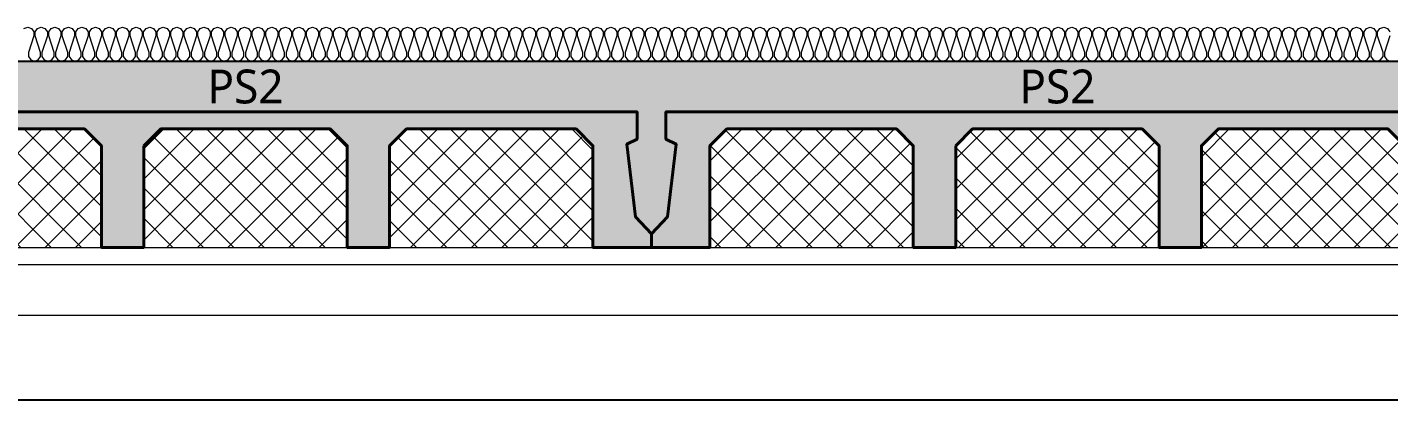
# Model space of a CAD drawing. Header units: millimetres. Extents: x 0 to 420000, y 0 to 297000.
# Drawn here: x 124201 to 128217, y 43150 to 44300 of the extents above; entities that cross this region are included whole.
import ezdxf
from ezdxf.enums import TextEntityAlignment as Align

# ---------------------------------------------------------------- set-up
doc = ezdxf.new("R2010")
doc.units = ezdxf.units.MM
doc.linetypes.add('0731_main_plan$0$form_$0$y-Landschaft$0$_$1$20120914_Verkehrsflächen_Grün$0$20120628_xref - Gammel$1$3_H-GL_F1_U3 - Default$0${ Offset Lines }', pattern=[0])
doc.linetypes.add('CEN', pattern=[62, 60, -1, 0, -1])
for name, color, linetype, lineweight in [('A-AXIS-LINE', 1, 'CEN', 15), ('A-CONC-LIN1', 2, 'Continuous', 40), ('A-CONC-LIN2', 7, 'Continuous', 25), ('A-ELEV-LIN2', 7, 'Continuous', 25), ('A-XXXX-INSL1', 15, 'Continuous', 18), ('A-XXXX-INSL2', 8, 'Continuous', 18)]:
    doc.layers.add(name, color=color, linetype=linetype, lineweight=lineweight)
doc.layers.add('A-CONC-SOLD', color=253, linetype='CEN')
doc.layers.add('A-XXXX-NPLT', color=144, linetype='Continuous', lineweight=15, plot=False)
doc.styles.add('맑은고딕', font='')
doc.styles.get('맑은고딕').set_extended_font_data('Malgun Gothic')

# ---------------------------------------------------------------- blocks, each defined once
blk = doc.blocks.new('axis(211208)')
at = {"layer": 'A-AXIS-LINE', "ltscale": 1000}
blk.add_line((4631788.1, -422118.7), (4955413.1, -422118.7), dxfattribs=at)
blk = doc.blocks.new('PS2')
at = {"layer": 'A-CONC-SOLD'}
h = blk.add_hatch(color=256, dxfattribs=at)
h.dxf.hatch_style = 1
h.paths.add_polyline_path([(1197.5, 0), (-1197.5, 0), (-1197.5, -510), (-1150.5, -460), (-1125, -245), (-1155, -230), (-1155, -150), (1155, -150), (1155, -230), (1125, -245), (1150.5, -460), (1197.5, -510)])
h = blk.add_hatch(color=256, dxfattribs=at)
h.dxf.hatch_style = 1
h.paths.add_polyline_path([(-1150.5, -460), (-1197.5, -510), (-1197.5, -550), (-1025, -550), (-1025, -510), (-1025, -250), (-975, -200), (-475, -200), (-425, -250), (-425, -510), (-425, -550), (-300, -550), (-300, -510), (-300, -250), (-250, -200), (250, -200), (300, -250), (300, -510), (300, -550), (425, -550), (425, -510), (425, -250), (475, -200), (975, -200), (1025, -250), (1025, -510), (1025, -550), (1197.5, -550), (1197.5, -510), (1150.5, -460), (1125, -245), (1155, -230), (1155, -150), (-1155, -150), (-1155, -230), (-1125, -245)])
at = {"layer": 'A-XXXX-INSL2'}
h = blk.add_hatch(dxfattribs=at)
h.set_pattern_fill('ANSI37', color=256, scale=20)
h.set_pattern_definition([(45, (-289951.5, -41968), (-44.90128, 44.90128), []), (135, (-289951.5, -41968), (-44.90128, -44.90128), [])])
h.paths.add_polyline_path([(-975, -200), (-1025, -250), (-1025, -510), (-1025, -550), (-425, -550), (-425, -510), (-425, -250), (-475, -200)])
h.paths.add_polyline_path([(-250, -200), (-300, -250), (-300, -510), (-300, -550), (300, -550), (300, -510), (300, -250), (250, -200)])
h.paths.add_polyline_path([(425, -510), (425, -550), (1025, -550), (1025, -510), (1025, -250), (975, -200), (475, -200), (425, -250)])
at = {"layer": 'A-CONC-LIN1', "color": 2, "linetype": '0731_main_plan$0$form_$0$y-Landschaft$0$_$1$20120914_Verkehrsflächen_Grün$0$20120628_xref - Gammel$1$3_H-GL_F1_U3 - Default$0${ Offset Lines }'}
blk.add_lwpolyline([(-300, -250), (-300, -510), (-300, -510), (-300, -550), (-425, -550), (-425, -510), (-425, -510), (-425, -250), (-475, -200), (-975, -200), (-1025, -250), (-1025, -510), (-1025, -510), (-1025, -550), (-1197.5, -550), (-1197.5, -510), (-1150.5, -460), (-1125, -245), (-1155, -230), (-1155, -150), (1155, -150), (1155, -230), (1125, -245), (1150.5, -460), (1197.5, -510), (1197.5, -550), (1025, -550), (1025, -510), (1025, -510), (1025, -250), (975, -200), (475, -200), (425, -250), (425, -510), (425, -510), (425, -550), (300, -550), (300, -510), (300, -510), (300, -250), (250, -200), (-250, -200)], close=True, dxfattribs=at)
at = {"layer": 'A-CONC-LIN2'}
blk.add_line((-1197.5, 0), (1197.5, 0), dxfattribs=at)
at = {"layer": 'A-XXXX-NPLT'}
for p, q in [((-1025, -550), (-425, -550)), ((-300, -550), (300, -550)), ((425, -550), (1025, -550))]:
    blk.add_line(p, q, dxfattribs=at)
at = {"layer": 'A-XXXX-NPLT', "style": '맑은고딕'}
blk.add_text('PS2', height=100, dxfattribs=at).set_placement((0, -75), align=Align.MIDDLE)
blk = doc.blocks.new('냉동층(220321)')
at = {"layer": 'A-ELEV-LIN2'}
blk.add_line((4683400.3, -402368.7), (4737823.8, -402368.7), dxfattribs=at)
at = {"layer": 'A-XXXX-INSL1'}
blk.add_lwpolyline([(4685273.8, -401968.7), (4725973.8, -401968.7), (4725973.8, -402418.7), (4726673.8, -402418.7), (4726673.8, -401968.7), (4734973.8, -401968.7)], dxfattribs=at)
at = {"layer": 'A-XXXX-INSL2'}
for points in [[(4694502.8, -401272.7), (4694513.8, -401268.7), (4694524.8, -401272.7), (4694531.8, -401282.7), (4694531.8, -401293.7), (4694515.8, -401343.7), (4694515.8, -401354.7), (4694522.8, -401364.7), (4694533.8, -401368.7), (4694544.8, -401364.7), (4694551.8, -401354.7), (4694551.8, -401343.7), (4694535.8, -401293.7), (4694535.8, -401282.7), (4694542.8, -401272.7), (4694553.8, -401268.7), (4694564.8, -401272.7), (4694571.8, -401282.7), (4694571.8, -401293.7), (4694555.8, -401343.7), (4694555.8, -401354.7), (4694562.8, -401364.7), (4694573.8, -401368.7), (4694584.8, -401364.7), (4694591.8, -401354.7), (4694591.8, -401343.7), (4694575.8, -401293.7), (4694575.8, -401282.7), (4694582.8, -401272.7), (4694593.8, -401268.7), (4694604.8, -401272.7), (4694611.8, -401282.7), (4694611.8, -401293.7), (4694595.8, -401343.7), (4694595.8, -401354.7), (4694602.8, -401364.7), (4694613.8, -401368.7), (4694624.8, -401364.7), (4694631.8, -401354.7), (4694631.8, -401343.7), (4694615.8, -401293.7), (4694615.8, -401282.7), (4694622.8, -401272.7), (4694633.8, -401268.7), (4694644.8, -401272.7), (4694651.8, -401282.7), (4694651.8, -401293.7), (4694635.8, -401343.7), (4694635.8, -401354.7), (4694642.8, -401364.7), (4694653.8, -401368.7), (4694664.8, -401364.7), (4694671.8, -401354.7), (4694671.8, -401343.7), (4694655.8, -401293.7), (4694655.8, -401282.7), (4694662.8, -401272.7), (4694673.8, -401268.7), (4694684.8, -401272.7), (4694691.8, -401282.7), (4694691.8, -401293.7), (4694675.8, -401343.7), (4694675.8, -401354.7), (4694682.8, -401364.7), (4694693.8, -401368.7), (4694704.8, -401364.7), (4694711.8, -401354.7), (4694711.8, -401343.7), (4694695.8, -401293.7), (4694695.8, -401282.7), (4694702.8, -401272.7), (4694713.8, -401268.7), (4694724.8, -401272.7), (4694731.8, -401282.7), (4694731.8, -401293.7), (4694715.8, -401343.7), (4694715.8, -401354.7), (4694722.8, -401364.7), (4694733.8, -401368.7), (4694744.8, -401364.7), (4694751.8, -401354.7), (4694751.8, -401343.7), (4694735.8, -401293.7), (4694735.8, -401282.7), (4694742.8, -401272.7), (4694753.8, -401268.7), (4694764.8, -401272.7), (4694771.8, -401282.7), (4694771.8, -401293.7), (4694755.8, -401343.7), (4694755.8, -401354.7), (4694762.8, -401364.7), (4694773.8, -401368.7), (4694784.8, -401364.7), (4694791.8, -401354.7), (4694791.8, -401343.7), (4694775.8, -401293.7), (4694775.8, -401282.7), (4694782.8, -401272.7), (4694793.8, -401268.7), (4694804.8, -401272.7), (4694811.8, -401282.7), (4694811.8, -401293.7), (4694795.8, -401343.7), (4694795.8, -401354.7), (4694802.8, -401364.7), (4694813.8, -401368.7), (4694824.8, -401364.7), (4694831.8, -401354.7), (4694831.8, -401343.7), (4694815.8, -401293.7), (4694815.8, -401282.7), (4694822.8, -401272.7), (4694833.8, -401268.7), (4694844.8, -401272.7), (4694851.8, -401282.7), (4694851.8, -401293.7), (4694835.8, -401343.7), (4694835.8, -401354.7), (4694842.8, -401364.7), (4694853.8, -401368.7), (4694864.8, -401364.7), (4694871.8, -401354.7), (4694871.8, -401343.7), (4694855.8, -401293.7), (4694855.8, -401282.7), (4694862.8, -401272.7), (4694873.8, -401268.7), (4694884.8, -401272.7), (4694891.8, -401282.7), (4694891.8, -401293.7), (4694875.8, -401343.7), (4694875.8, -401354.7), (4694882.8, -401364.7), (4694893.8, -401368.7), (4694904.8, -401364.7), (4694911.8, -401354.7), (4694911.8, -401343.7), (4694895.8, -401293.7), (4694895.8, -401282.7), (4694902.8, -401272.7), (4694913.8, -401268.7), (4694924.8, -401272.7), (4694931.8, -401282.7), (4694931.8, -401293.7), (4694915.8, -401343.7), (4694915.8, -401354.7), (4694922.8, -401364.7), (4694933.8, -401368.7), (4694944.8, -401364.7), (4694951.8, -401354.7), (4694951.8, -401343.7), (4694935.8, -401293.7), (4694935.8, -401282.7), (4694942.8, -401272.7), (4694953.8, -401268.7), (4694964.8, -401272.7), (4694971.8, -401282.7), (4694971.8, -401293.7), (4694955.8, -401343.7), (4694955.8, -401354.7), (4694962.8, -401364.7), (4694973.8, -401368.7), (4694984.8, -401364.7), (4694991.8, -401354.7), (4694991.8, -401343.7), (4694975.8, -401293.7), (4694975.8, -401282.7), (4694982.8, -401272.7), (4694993.8, -401268.7), (4695004.8, -401272.7), (4695011.8, -401282.7), (4695011.8, -401293.7), (4694995.8, -401343.7), (4694995.8, -401354.7), (4695002.8, -401364.7), (4695013.8, -401368.7), (4695024.8, -401364.7), (4695031.8, -401354.7), (4695031.8, -401343.7), (4695015.8, -401293.7), (4695015.8, -401282.7), (4695022.8, -401272.7), (4695033.8, -401268.7), (4695044.8, -401272.7), (4695051.8, -401282.7), (4695051.8, -401293.7), (4695035.8, -401343.7), (4695035.8, -401354.7), (4695042.8, -401364.7), (4695053.8, -401368.7), (4695064.8, -401364.7), (4695071.8, -401354.7), (4695071.8, -401343.7), (4695055.8, -401293.7), (4695055.8, -401282.7), (4695062.8, -401272.7), (4695073.8, -401268.7), (4695084.8, -401272.7), (4695091.8, -401282.7), (4695091.8, -401293.7), (4695075.8, -401343.7), (4695075.8, -401354.7), (4695082.8, -401364.7), (4695093.8, -401368.7), (4695104.8, -401364.7), (4695111.8, -401354.7), (4695111.8, -401343.7), (4695095.8, -401293.7), (4695095.8, -401282.7), (4695102.8, -401272.7), (4695113.8, -401268.7), (4695124.8, -401272.7), (4695131.8, -401282.7), (4695131.8, -401293.7), (4695115.8, -401343.7), (4695115.8, -401354.7), (4695122.8, -401364.7), (4695133.8, -401368.7), (4695144.8, -401364.7), (4695151.8, -401354.7), (4695151.8, -401343.7), (4695135.8, -401293.7), (4695135.8, -401282.7), (4695142.8, -401272.7), (4695153.8, -401268.7), (4695164.8, -401272.7), (4695171.8, -401282.7), (4695171.8, -401293.7), (4695155.8, -401343.7), (4695155.8, -401354.7), (4695162.8, -401364.7), (4695173.8, -401368.7), (4695184.8, -401364.7), (4695191.8, -401354.7), (4695191.8, -401343.7), (4695175.8, -401293.7), (4695175.8, -401282.7), (4695182.8, -401272.7), (4695193.8, -401268.7), (4695204.8, -401272.7), (4695211.8, -401282.7), (4695211.8, -401293.7), (4695195.8, -401343.7), (4695195.8, -401354.7), (4695202.8, -401364.7), (4695213.8, -401368.7), (4695224.8, -401364.7), (4695231.8, -401354.7), (4695231.8, -401343.7), (4695215.8, -401293.7), (4695215.8, -401282.7), (4695222.8, -401272.7), (4695233.8, -401268.7), (4695244.8, -401272.7), (4695251.8, -401282.7), (4695251.8, -401293.7), (4695235.8, -401343.7), (4695235.8, -401354.7), (4695242.8, -401364.7), (4695253.8, -401368.7), (4695264.8, -401364.7), (4695271.8, -401354.7), (4695271.8, -401343.7), (4695255.8, -401293.7), (4695255.8, -401282.7), (4695262.8, -401272.7), (4695273.8, -401268.7), (4695284.8, -401272.7), (4695291.8, -401282.7), (4695291.8, -401293.7), (4695275.8, -401343.7), (4695275.8, -401354.7), (4695282.8, -401364.7), (4695293.8, -401368.7), (4695304.8, -401364.7), (4695311.8, -401354.7), (4695311.8, -401343.7), (4695295.8, -401293.7), (4695295.8, -401282.7), (4695302.8, -401272.7), (4695313.8, -401268.7), (4695324.8, -401272.7), (4695331.8, -401282.7), (4695331.8, -401293.7), (4695315.8, -401343.7), (4695315.8, -401354.7), (4695322.8, -401364.7), (4695333.8, -401368.7), (4695344.8, -401364.7), (4695351.8, -401354.7), (4695351.8, -401343.7), (4695335.8, -401293.7), (4695335.8, -401282.7), (4695342.8, -401272.7), (4695353.8, -401268.7), (4695364.8, -401272.7), (4695371.8, -401282.7), (4695371.8, -401293.7), (4695355.8, -401343.7), (4695355.8, -401354.7), (4695362.8, -401364.7), (4695373.8, -401368.7), (4695384.8, -401364.7), (4695391.8, -401354.7), (4695391.8, -401343.7), (4695375.8, -401293.7), (4695375.8, -401282.7), (4695382.8, -401272.7), (4695393.8, -401268.7), (4695404.8, -401272.7), (4695411.8, -401282.7), (4695411.8, -401293.7), (4695395.8, -401343.7), (4695395.8, -401354.7), (4695402.8, -401364.7), (4695413.8, -401368.7), (4695424.8, -401364.7), (4695431.8, -401354.7), (4695431.8, -401343.7), (4695415.8, -401293.7), (4695415.8, -401282.7), (4695422.8, -401272.7), (4695433.8, -401268.7), (4695444.8, -401272.7), (4695451.8, -401282.7), (4695451.8, -401293.7), (4695435.8, -401343.7), (4695435.8, -401354.7), (4695442.8, -401364.7), (4695453.8, -401368.7), (4695464.8, -401364.7), (4695471.8, -401354.7), (4695471.8, -401343.7), (4695455.8, -401293.7), (4695455.8, -401282.7), (4695462.8, -401272.7), (4695473.8, -401268.7), (4695484.8, -401272.7), (4695491.8, -401282.7), (4695491.8, -401293.7), (4695475.8, -401343.7), (4695475.8, -401354.7), (4695482.8, -401364.7), (4695493.8, -401368.7), (4695504.8, -401364.7), (4695511.8, -401354.7), (4695511.8, -401343.7), (4695495.8, -401293.7), (4695495.8, -401282.7), (4695502.8, -401272.7), (4695513.8, -401268.7), (4695524.8, -401272.7), (4695531.8, -401282.7), (4695531.8, -401293.7), (4695515.8, -401343.7), (4695515.8, -401354.7), (4695522.8, -401364.7), (4695533.8, -401368.7), (4695544.8, -401364.7), (4695551.8, -401354.7), (4695551.8, -401343.7), (4695535.8, -401293.7), (4695535.8, -401282.7), (4695542.8, -401272.7), (4695553.8, -401268.7), (4695564.8, -401272.7), (4695571.8, -401282.7), (4695571.8, -401293.7), (4695555.8, -401343.7), (4695555.8, -401354.7), (4695562.8, -401364.7), (4695573.8, -401368.7), (4695584.8, -401364.7), (4695591.8, -401354.7), (4695591.8, -401343.7), (4695575.8, -401293.7), (4695575.8, -401282.7), (4695582.8, -401272.7), (4695593.8, -401268.7), (4695604.8, -401272.7), (4695611.8, -401282.7), (4695611.8, -401293.7), (4695595.8, -401343.7), (4695595.8, -401354.7), (4695602.8, -401364.7), (4695613.8, -401368.7), (4695624.8, -401364.7), (4695631.8, -401354.7), (4695631.8, -401343.7), (4695615.8, -401293.7), (4695615.8, -401282.7), (4695622.8, -401272.7), (4695633.8, -401268.7), (4695644.8, -401272.7), (4695651.8, -401282.7), (4695651.8, -401293.7), (4695635.8, -401343.7), (4695635.8, -401354.7), (4695642.8, -401364.7), (4695653.8, -401368.7), (4695664.8, -401364.7), (4695671.8, -401354.7), (4695671.8, -401343.7), (4695655.8, -401293.7), (4695655.8, -401282.7), (4695662.8, -401272.7), (4695673.8, -401268.7), (4695684.8, -401272.7), (4695691.8, -401282.7), (4695691.8, -401293.7), (4695675.8, -401343.7), (4695675.8, -401354.7), (4695682.8, -401364.7), (4695693.8, -401368.7), (4695704.8, -401364.7), (4695711.8, -401354.7), (4695711.8, -401343.7), (4695695.8, -401293.7), (4695695.8, -401282.7), (4695702.8, -401272.7), (4695713.8, -401268.7), (4695724.8, -401272.7), (4695731.8, -401282.7), (4695731.8, -401293.7), (4695715.8, -401343.7), (4695715.8, -401354.7), (4695722.8, -401364.7), (4695733.8, -401368.7), (4695744.8, -401364.7), (4695751.8, -401354.7), (4695751.8, -401343.7), (4695735.8, -401293.7), (4695735.8, -401282.7), (4695742.8, -401272.7), (4695753.8, -401268.7), (4695764.8, -401272.7), (4695771.8, -401282.7), (4695771.8, -401293.7), (4695755.8, -401343.7), (4695755.8, -401354.7), (4695762.8, -401364.7), (4695773.8, -401368.7), (4695784.8, -401364.7), (4695791.8, -401354.7), (4695791.8, -401343.7), (4695775.8, -401293.7), (4695775.8, -401282.7), (4695782.8, -401272.7), (4695793.8, -401268.7), (4695804.8, -401272.7), (4695811.8, -401282.7), (4695811.8, -401293.7), (4695795.8, -401343.7), (4695795.8, -401354.7), (4695802.8, -401364.7), (4695813.8, -401368.7), (4695824.8, -401364.7), (4695831.8, -401354.7), (4695831.8, -401343.7), (4695815.8, -401293.7), (4695815.8, -401282.7), (4695822.8, -401272.7), (4695833.8, -401268.7), (4695844.8, -401272.7), (4695851.8, -401282.7), (4695851.8, -401293.7), (4695835.8, -401343.7), (4695835.8, -401354.7), (4695842.8, -401364.7), (4695853.8, -401368.7), (4695864.8, -401364.7), (4695871.8, -401354.7), (4695871.8, -401343.7), (4695855.8, -401293.7), (4695855.8, -401282.7), (4695862.8, -401272.7), (4695873.8, -401268.7), (4695884.8, -401272.7), (4695891.8, -401282.7), (4695891.8, -401293.7), (4695875.8, -401343.7), (4695875.8, -401354.7), (4695882.8, -401364.7), (4695893.8, -401368.7), (4695904.8, -401364.7), (4695911.8, -401354.7), (4695911.8, -401343.7), (4695895.8, -401293.7), (4695895.8, -401282.7), (4695902.8, -401272.7), (4695913.8, -401268.7), (4695924.8, -401272.7), (4695931.8, -401282.7), (4695931.8, -401293.7), (4695915.8, -401343.7), (4695915.8, -401354.7), (4695922.8, -401364.7), (4695933.8, -401368.7), (4695944.8, -401364.7), (4695951.8, -401354.7), (4695951.8, -401343.7), (4695935.8, -401293.7), (4695935.8, -401282.7), (4695942.8, -401272.7), (4695953.8, -401268.7), (4695964.8, -401272.7), (4695971.8, -401282.7), (4695971.8, -401293.7), (4695955.8, -401343.7), (4695955.8, -401354.7), (4695962.8, -401364.7), (4695973.8, -401368.7), (4695984.8, -401364.7), (4695991.8, -401354.7), (4695991.8, -401343.7), (4695975.8, -401293.7), (4695975.8, -401282.7), (4695982.8, -401272.7), (4695993.8, -401268.7), (4696004.8, -401272.7), (4696011.8, -401282.7), (4696011.8, -401293.7), (4695995.8, -401343.7), (4695995.8, -401354.7), (4696002.8, -401364.7), (4696013.8, -401368.7), (4696024.8, -401364.7), (4696031.8, -401354.7), (4696031.8, -401343.7), (4696015.8, -401293.7), (4696015.8, -401282.7), (4696022.8, -401272.7), (4696033.8, -401268.7), (4696044.8, -401272.7), (4696051.8, -401282.7), (4696051.8, -401293.7), (4696035.8, -401343.7), (4696035.8, -401354.7), (4696042.8, -401364.7), (4696053.8, -401368.7), (4696064.8, -401364.7), (4696071.8, -401354.7), (4696071.8, -401343.7), (4696055.8, -401293.7), (4696055.8, -401282.7), (4696062.8, -401272.7), (4696073.8, -401268.7), (4696084.8, -401272.7), (4696091.8, -401282.7), (4696091.8, -401293.7), (4696075.8, -401343.7), (4696075.8, -401354.7), (4696082.8, -401364.7), (4696093.8, -401368.7), (4696104.8, -401364.7), (4696111.8, -401354.7), (4696111.8, -401343.7), (4696095.8, -401293.7), (4696095.8, -401282.7), (4696102.8, -401272.7), (4696113.8, -401268.7), (4696124.8, -401272.7), (4696131.8, -401282.7), (4696131.8, -401293.7), (4696115.8, -401343.7), (4696115.8, -401354.7), (4696122.8, -401364.7), (4696133.8, -401368.7), (4696144.8, -401364.7), (4696151.8, -401354.7), (4696151.8, -401343.7), (4696135.8, -401293.7), (4696135.8, -401282.7), (4696142.8, -401272.7), (4696153.8, -401268.7), (4696164.8, -401272.7), (4696171.8, -401282.7), (4696171.8, -401293.7), (4696155.8, -401343.7), (4696155.8, -401354.7), (4696162.8, -401364.7), (4696173.8, -401368.7), (4696184.8, -401364.7), (4696191.8, -401354.7), (4696191.8, -401343.7), (4696175.8, -401293.7), (4696175.8, -401282.7), (4696182.8, -401272.7), (4696193.8, -401268.7), (4696204.8, -401272.7), (4696211.8, -401282.7), (4696211.8, -401293.7), (4696195.8, -401343.7), (4696195.8, -401354.7), (4696202.8, -401364.7), (4696213.8, -401368.7), (4696224.8, -401364.7), (4696231.8, -401354.7), (4696231.8, -401343.7), (4696215.8, -401293.7), (4696215.8, -401282.7), (4696222.8, -401272.7), (4696233.8, -401268.7), (4696244.8, -401272.7), (4696251.8, -401282.7), (4696251.8, -401293.7), (4696235.8, -401343.7), (4696235.8, -401354.7), (4696242.8, -401364.7), (4696253.8, -401368.7), (4696264.8, -401364.7), (4696271.8, -401354.7), (4696271.8, -401343.7), (4696255.8, -401293.7), (4696255.8, -401282.7), (4696262.8, -401272.7), (4696273.8, -401268.7), (4696284.8, -401272.7), (4696291.8, -401282.7), (4696291.8, -401293.7), (4696275.8, -401343.7), (4696275.8, -401354.7), (4696282.8, -401364.7), (4696293.8, -401368.7), (4696304.8, -401364.7), (4696311.8, -401354.7), (4696311.8, -401343.7), (4696295.8, -401293.7), (4696295.8, -401282.7), (4696302.8, -401272.7), (4696313.8, -401268.7), (4696324.8, -401272.7), (4696331.8, -401282.7), (4696331.8, -401293.7), (4696315.8, -401343.7), (4696315.8, -401354.7), (4696322.8, -401364.7), (4696333.8, -401368.7), (4696344.8, -401364.7), (4696351.8, -401354.7), (4696351.8, -401343.7), (4696335.8, -401293.7), (4696335.8, -401282.7), (4696342.8, -401272.7), (4696353.8, -401268.7), (4696364.8, -401272.7), (4696371.8, -401282.7), (4696371.8, -401293.7), (4696355.8, -401343.7), (4696355.8, -401354.7), (4696362.8, -401364.7), (4696373.8, -401368.7), (4696384.8, -401364.7), (4696391.8, -401354.7), (4696391.8, -401343.7), (4696375.8, -401293.7), (4696375.8, -401282.7), (4696382.8, -401272.7), (4696393.8, -401268.7), (4696404.8, -401272.7), (4696411.8, -401282.7), (4696411.8, -401293.7), (4696395.8, -401343.7), (4696395.8, -401354.7), (4696402.8, -401364.7), (4696413.8, -401368.7), (4696424.8, -401364.7), (4696431.8, -401354.7), (4696431.8, -401343.7), (4696415.8, -401293.7), (4696415.8, -401282.7), (4696422.8, -401272.7), (4696433.8, -401268.7), (4696444.8, -401272.7), (4696451.8, -401282.7), (4696451.8, -401293.7), (4696435.8, -401343.7), (4696435.8, -401354.7), (4696442.8, -401364.7), (4696453.8, -401368.7), (4696464.8, -401364.7), (4696471.8, -401354.7), (4696471.8, -401343.7), (4696455.8, -401293.7), (4696455.8, -401282.7), (4696462.8, -401272.7), (4696473.8, -401268.7), (4696484.8, -401272.7), (4696491.8, -401282.7), (4696491.8, -401293.7), (4696475.8, -401343.7), (4696475.8, -401354.7), (4696482.8, -401364.7), (4696493.8, -401368.7), (4696504.8, -401364.7), (4696511.8, -401354.7), (4696511.8, -401343.7), (4696495.8, -401293.7), (4696495.8, -401282.7), (4696502.8, -401272.7), (4696513.8, -401268.7), (4696524.8, -401272.7), (4696531.8, -401282.7), (4696531.8, -401293.7), (4696515.8, -401343.7), (4696515.8, -401354.7), (4696522.8, -401364.7), (4696533.8, -401368.7), (4696544.8, -401364.7), (4696551.8, -401354.7), (4696551.8, -401343.7), (4696535.8, -401293.7), (4696535.8, -401282.7), (4696542.8, -401272.7), (4696553.8, -401268.7), (4696564.8, -401272.7), (4696571.8, -401282.7), (4696571.8, -401293.7), (4696555.8, -401343.7), (4696555.8, -401354.7), (4696562.8, -401364.7), (4696573.8, -401368.7), (4696584.8, -401364.7), (4696591.8, -401354.7), (4696591.8, -401343.7), (4696575.8, -401293.7), (4696575.8, -401282.7), (4696582.8, -401272.7), (4696593.8, -401268.7), (4696604.8, -401272.7), (4696611.8, -401282.7), (4696611.8, -401293.7), (4696595.8, -401343.7), (4696595.8, -401354.7), (4696602.8, -401364.7), (4696613.8, -401368.7), (4696624.8, -401364.7), (4696631.8, -401354.7), (4696631.8, -401343.7), (4696615.8, -401293.7), (4696615.8, -401282.7), (4696622.8, -401272.7), (4696633.8, -401268.7), (4696644.8, -401272.7), (4696651.8, -401282.7), (4696651.8, -401293.7), (4696635.8, -401343.7), (4696635.8, -401354.7), (4696642.8, -401364.7), (4696653.8, -401368.7), (4696664.8, -401364.7), (4696671.8, -401354.7), (4696671.8, -401343.7), (4696655.8, -401293.7), (4696655.8, -401282.7), (4696662.8, -401272.7), (4696673.8, -401268.7), (4696684.8, -401272.7), (4696691.8, -401282.7), (4696691.8, -401293.7), (4696675.8, -401343.7), (4696675.8, -401354.7), (4696682.8, -401364.7), (4696693.8, -401368.7), (4696704.8, -401364.7), (4696711.8, -401354.7), (4696711.8, -401343.7), (4696695.8, -401293.7), (4696695.8, -401282.7), (4696702.8, -401272.7), (4696713.8, -401268.7), (4696724.8, -401272.7), (4696731.8, -401282.7), (4696731.8, -401293.7), (4696715.8, -401343.7), (4696715.8, -401354.7), (4696722.8, -401364.7), (4696733.8, -401368.7), (4696744.8, -401364.7), (4696751.8, -401354.7), (4696751.8, -401343.7), (4696735.8, -401293.7), (4696735.8, -401282.7), (4696742.8, -401272.7), (4696753.8, -401268.7), (4696764.8, -401272.7), (4696771.8, -401282.7), (4696771.8, -401293.7), (4696755.8, -401343.7), (4696755.8, -401354.7), (4696762.8, -401364.7), (4696773.8, -401368.7), (4696784.8, -401364.7), (4696791.8, -401354.7), (4696791.8, -401343.7), (4696775.8, -401293.7), (4696775.8, -401282.7), (4696782.8, -401272.7), (4696793.8, -401268.7), (4696804.8, -401272.7), (4696811.8, -401282.7), (4696811.8, -401293.7), (4696795.8, -401343.7), (4696795.8, -401354.7), (4696802.8, -401364.7), (4696813.8, -401368.7), (4696824.8, -401364.7), (4696831.8, -401354.7), (4696831.8, -401343.7), (4696815.8, -401293.7), (4696815.8, -401282.7), (4696822.8, -401272.7), (4696833.8, -401268.7), (4696844.8, -401272.7), (4696851.8, -401282.7), (4696851.8, -401293.7), (4696835.8, -401343.7), (4696835.8, -401354.7), (4696842.8, -401364.7), (4696853.8, -401368.7), (4696864.8, -401364.7), (4696871.8, -401354.7), (4696871.8, -401343.7), (4696855.8, -401293.7), (4696855.8, -401282.7), (4696862.8, -401272.7), (4696873.8, -401268.7), (4696884.8, -401272.7), (4696891.8, -401282.7), (4696891.8, -401293.7), (4696875.8, -401343.7), (4696875.8, -401354.7), (4696882.8, -401364.7), (4696893.8, -401368.7), (4696904.8, -401364.7), (4696911.8, -401354.7), (4696911.8, -401343.7), (4696895.8, -401293.7), (4696895.8, -401282.7), (4696902.8, -401272.7), (4696913.8, -401268.7), (4696924.8, -401272.7), (4696931.8, -401282.7), (4696931.8, -401293.7), (4696915.8, -401343.7), (4696915.8, -401354.7), (4696922.8, -401364.7), (4696933.8, -401368.7), (4696944.8, -401364.7), (4696951.8, -401354.7), (4696951.8, -401343.7), (4696935.8, -401293.7), (4696935.8, -401282.7), (4696942.8, -401272.7), (4696953.8, -401268.7), (4696964.8, -401272.7), (4696971.8, -401282.7), (4696971.8, -401293.7), (4696955.8, -401343.7), (4696955.8, -401354.7), (4696962.8, -401364.7), (4696973.8, -401368.7), (4696984.8, -401364.7), (4696991.8, -401354.7), (4696991.8, -401343.7), (4696975.8, -401293.7), (4696975.8, -401282.7), (4696982.8, -401272.7), (4696993.8, -401268.7), (4697004.8, -401272.7), (4697011.8, -401282.7), (4697011.8, -401293.7), (4696995.8, -401343.7), (4696995.8, -401354.7), (4697002.8, -401364.7), (4697013.8, -401368.7), (4697024.8, -401364.7), (4697031.8, -401354.7), (4697031.8, -401343.7), (4697015.8, -401293.7), (4697015.8, -401282.7), (4697022.8, -401272.7), (4697033.8, -401268.7), (4697044.8, -401272.7), (4697051.8, -401282.7), (4697051.8, -401293.7), (4697035.8, -401343.7), (4697035.8, -401354.7), (4697042.8, -401364.7), (4697053.8, -401368.7), (4697064.8, -401364.7), (4697071.8, -401354.7), (4697071.8, -401343.7), (4697055.8, -401293.7), (4697055.8, -401282.7), (4697062.8, -401272.7), (4697073.8, -401268.7), (4697084.8, -401272.7), (4697091.8, -401282.7), (4697091.8, -401293.7), (4697075.8, -401343.7), (4697075.8, -401354.7), (4697082.8, -401364.7), (4697093.8, -401368.7), (4697104.8, -401364.7), (4697111.8, -401354.7), (4697111.8, -401343.7), (4697095.8, -401293.7), (4697095.8, -401282.7), (4697102.8, -401272.7), (4697113.8, -401268.7), (4697124.8, -401272.7), (4697131.8, -401282.7), (4697131.8, -401293.7), (4697115.8, -401343.7), (4697115.8, -401354.7), (4697122.8, -401364.7), (4697133.8, -401368.7), (4697144.8, -401364.7), (4697151.8, -401354.7), (4697151.8, -401343.7), (4697135.8, -401293.7), (4697135.8, -401282.7), (4697142.8, -401272.7), (4697153.8, -401268.7), (4697164.8, -401272.7), (4697171.8, -401282.7), (4697171.8, -401293.7), (4697155.8, -401343.7), (4697155.8, -401354.7), (4697162.8, -401364.7), (4697173.8, -401368.7), (4697184.8, -401364.7), (4697191.8, -401354.7), (4697191.8, -401343.7), (4697175.8, -401293.7), (4697175.8, -401282.7), (4697182.8, -401272.7), (4697193.8, -401268.7), (4697204.8, -401272.7), (4697211.8, -401282.7), (4697211.8, -401293.7), (4697195.8, -401343.7), (4697195.8, -401354.7), (4697202.8, -401364.7), (4697213.8, -401368.7), (4697224.8, -401364.7), (4697231.8, -401354.7), (4697231.8, -401343.7), (4697215.8, -401293.7), (4697215.8, -401282.7), (4697222.8, -401272.7), (4697233.8, -401268.7), (4697244.8, -401272.7), (4697251.8, -401282.7), (4697251.8, -401293.7), (4697235.8, -401343.7), (4697235.8, -401354.7), (4697242.8, -401364.7), (4697253.8, -401368.7), (4697264.8, -401364.7), (4697271.8, -401354.7), (4697271.8, -401343.7), (4697255.8, -401293.7), (4697255.8, -401282.7), (4697262.8, -401272.7), (4697273.8, -401268.7), (4697284.8, -401272.7), (4697291.8, -401282.7), (4697291.8, -401293.7), (4697275.8, -401343.7), (4697275.8, -401354.7), (4697282.8, -401364.7), (4697293.8, -401368.7), (4697304.8, -401364.7), (4697311.8, -401354.7), (4697311.8, -401343.7), (4697295.8, -401293.7), (4697295.8, -401282.7), (4697302.8, -401272.7), (4697313.8, -401268.7), (4697324.8, -401272.7), (4697331.8, -401282.7), (4697331.8, -401293.7), (4697315.8, -401343.7), (4697315.8, -401354.7), (4697322.8, -401364.7), (4697333.8, -401368.7), (4697344.8, -401364.7), (4697351.8, -401354.7), (4697351.8, -401343.7), (4697335.8, -401293.7), (4697335.8, -401282.7), (4697342.8, -401272.7), (4697353.8, -401268.7), (4697364.8, -401272.7), (4697371.8, -401282.7), (4697371.8, -401293.7), (4697355.8, -401343.7), (4697355.8, -401354.7), (4697362.8, -401364.7), (4697373.8, -401368.7), (4697384.8, -401364.7), (4697391.8, -401354.7), (4697391.8, -401343.7), (4697375.8, -401293.7), (4697375.8, -401282.7), (4697382.8, -401272.7), (4697393.8, -401268.7), (4697404.8, -401272.7), (4697411.8, -401282.7), (4697411.8, -401293.7), (4697395.8, -401343.7), (4697395.8, -401354.7), (4697402.8, -401364.7), (4697413.8, -401368.7), (4697424.8, -401364.7), (4697431.8, -401354.7), (4697431.8, -401343.7), (4697415.8, -401293.7), (4697415.8, -401282.7), (4697422.8, -401272.7), (4697433.8, -401268.7), (4697444.8, -401272.7), (4697451.8, -401282.7), (4697451.8, -401293.7), (4697435.8, -401343.7), (4697435.8, -401354.7), (4697442.8, -401364.7), (4697453.8, -401368.7), (4697464.8, -401364.7), (4697471.8, -401354.7), (4697471.8, -401343.7), (4697455.8, -401293.7), (4697455.8, -401282.7), (4697462.8, -401272.7), (4697473.8, -401268.7), (4697484.8, -401272.7), (4697491.8, -401282.7), (4697491.8, -401293.7), (4697475.8, -401343.7), (4697475.8, -401354.7), (4697482.8, -401364.7), (4697493.8, -401368.7), (4697504.8, -401364.7), (4697511.8, -401354.7), (4697511.8, -401343.7), (4697495.8, -401293.7), (4697495.8, -401282.7), (4697502.8, -401272.7), (4697513.8, -401268.7), (4697524.8, -401272.7), (4697531.8, -401282.7), (4697531.8, -401293.7), (4697515.8, -401343.7), (4697515.8, -401354.7), (4697522.8, -401364.7), (4697533.8, -401368.7), (4697544.8, -401364.7), (4697551.8, -401354.7), (4697551.8, -401343.7), (4697535.8, -401293.7), (4697535.8, -401282.7), (4697542.8, -401272.7), (4697553.8, -401268.7), (4697564.8, -401272.7), (4697571.8, -401282.7), (4697571.8, -401293.7), (4697555.8, -401343.7), (4697555.8, -401354.7), (4697562.8, -401364.7), (4697573.8, -401368.7), (4697584.8, -401364.7), (4697591.8, -401354.7), (4697591.8, -401343.7), (4697575.8, -401293.7), (4697575.8, -401282.7), (4697582.8, -401272.7), (4697593.8, -401268.7), (4697604.8, -401272.7), (4697611.8, -401282.7), (4697611.8, -401293.7), (4697595.8, -401343.7), (4697595.8, -401354.7), (4697602.8, -401364.7), (4697613.8, -401368.7), (4697624.8, -401364.7), (4697631.8, -401354.7), (4697631.8, -401343.7), (4697615.8, -401293.7), (4697615.8, -401282.7), (4697622.8, -401272.7), (4697633.8, -401268.7), (4697644.8, -401272.7), (4697651.8, -401282.7), (4697651.8, -401293.7), (4697635.8, -401343.7), (4697635.8, -401354.7), (4697642.8, -401364.7), (4697653.8, -401368.7), (4697664.8, -401364.7), (4697671.8, -401354.7), (4697671.8, -401343.7), (4697655.8, -401293.7), (4697655.8, -401282.7), (4697662.8, -401272.7), (4697673.8, -401268.7), (4697684.8, -401272.7), (4697691.8, -401282.7), (4697691.8, -401293.7), (4697675.8, -401343.7), (4697675.8, -401354.7), (4697682.8, -401364.7), (4697693.8, -401368.7), (4697704.8, -401364.7), (4697711.8, -401354.7), (4697711.8, -401343.7), (4697695.8, -401293.7), (4697695.8, -401282.7), (4697702.8, -401272.7), (4697713.8, -401268.7), (4697724.8, -401272.7), (4697731.8, -401282.7), (4697731.8, -401293.7), (4697715.8, -401343.7), (4697715.8, -401354.7), (4697722.8, -401364.7), (4697733.8, -401368.7), (4697744.8, -401364.7), (4697751.8, -401354.7), (4697751.8, -401343.7), (4697735.8, -401293.7), (4697735.8, -401282.7), (4697742.8, -401272.7), (4697753.8, -401268.7), (4697764.8, -401272.7), (4697771.8, -401282.7), (4697771.8, -401293.7), (4697755.8, -401343.7), (4697755.8, -401354.7), (4697762.8, -401364.7), (4697773.8, -401368.7), (4697784.8, -401364.7), (4697791.8, -401354.7), (4697791.8, -401343.7), (4697775.8, -401293.7), (4697775.8, -401282.7), (4697782.8, -401272.7), (4697793.8, -401268.7), (4697804.8, -401272.7), (4697811.8, -401282.7), (4697811.8, -401293.7), (4697795.8, -401343.7), (4697795.8, -401354.7), (4697802.8, -401364.7), (4697813.8, -401368.7), (4697824.8, -401364.7), (4697831.8, -401354.7), (4697831.8, -401343.7), (4697815.8, -401293.7), (4697815.8, -401282.7), (4697822.8, -401272.7), (4697833.8, -401268.7), (4697844.8, -401272.7), (4697851.8, -401282.7), (4697851.8, -401293.7), (4697835.8, -401343.7), (4697835.8, -401354.7), (4697842.8, -401364.7), (4697853.8, -401368.7), (4697864.8, -401364.7), (4697871.8, -401354.7), (4697871.8, -401343.7), (4697855.8, -401293.7), (4697855.8, -401282.7), (4697862.8, -401272.7), (4697873.8, -401268.7), (4697884.8, -401272.7), (4697891.8, -401282.7), (4697891.8, -401293.7), (4697875.8, -401343.7), (4697875.8, -401354.7), (4697882.8, -401364.7), (4697893.8, -401368.7), (4697904.8, -401364.7), (4697911.8, -401354.7), (4697911.8, -401343.7), (4697895.8, -401293.7), (4697895.8, -401282.7), (4697902.8, -401272.7), (4697913.8, -401268.7), (4697924.8, -401272.7), (4697931.8, -401282.7), (4697931.8, -401293.7), (4697915.8, -401343.7), (4697915.8, -401354.7), (4697922.8, -401364.7), (4697933.8, -401368.7), (4697944.8, -401364.7), (4697951.8, -401354.7), (4697951.8, -401343.7), (4697935.8, -401293.7), (4697935.8, -401282.7), (4697942.8, -401272.7), (4697953.8, -401268.7), (4697964.8, -401272.7), (4697971.8, -401282.7), (4697971.8, -401293.7), (4697955.8, -401343.7), (4697955.8, -401354.7), (4697962.8, -401364.7), (4697973.8, -401368.7), (4697984.8, -401364.7), (4697991.8, -401354.7), (4697991.8, -401343.7), (4697975.8, -401293.7), (4697975.8, -401282.7), (4697982.8, -401272.7), (4697993.8, -401268.7), (4698004.8, -401272.7), (4698011.8, -401282.7), (4698011.8, -401293.7), (4697995.8, -401343.7), (4697995.8, -401354.7), (4698002.8, -401364.7), (4698013.8, -401368.7), (4698024.8, -401364.7), (4698031.8, -401354.7), (4698031.8, -401343.7), (4698015.8, -401293.7), (4698015.8, -401282.7), (4698022.8, -401272.7), (4698033.8, -401268.7), (4698044.8, -401272.7), (4698051.8, -401282.7), (4698051.8, -401293.7), (4698035.8, -401343.7), (4698035.8, -401354.7), (4698042.8, -401364.7), (4698053.8, -401368.7), (4698064.8, -401364.7), (4698071.8, -401354.7), (4698071.8, -401343.7), (4698055.8, -401293.7), (4698055.8, -401282.7), (4698062.8, -401272.7), (4698073.8, -401268.7), (4698084.8, -401272.7), (4698091.8, -401282.7), (4698091.8, -401293.7), (4698075.8, -401343.7), (4698075.8, -401354.7), (4698082.8, -401364.7), (4698093.8, -401368.7), (4698104.8, -401364.7), (4698111.8, -401354.7), (4698111.8, -401343.7), (4698095.8, -401293.7), (4698095.8, -401282.7), (4698102.8, -401272.7), (4698113.8, -401268.7), (4698124.8, -401272.7), (4698131.8, -401282.7), (4698131.8, -401293.7), (4698115.8, -401343.7), (4698115.8, -401354.7), (4698122.8, -401364.7), (4698133.8, -401368.7), (4698144.8, -401364.7), (4698151.8, -401354.7), (4698151.8, -401343.7), (4698135.8, -401293.7), (4698135.8, -401282.7), (4698142.8, -401272.7), (4698153.8, -401268.7), (4698164.8, -401272.7), (4698171.8, -401282.7), (4698171.8, -401293.7), (4698155.8, -401343.7), (4698155.8, -401354.7), (4698162.8, -401364.7), (4698173.8, -401368.7), (4698184.8, -401364.7), (4698191.8, -401354.7), (4698191.8, -401343.7), (4698175.8, -401293.7), (4698175.8, -401282.7), (4698182.8, -401272.7), (4698193.8, -401268.7), (4698204.8, -401272.7), (4698211.8, -401282.7), (4698211.8, -401293.7), (4698195.8, -401343.7), (4698195.8, -401354.7), (4698202.8, -401364.7), (4698213.8, -401368.7), (4698224.8, -401364.7), (4698231.8, -401354.7), (4698231.8, -401343.7), (4698215.8, -401293.7), (4698215.8, -401282.7), (4698222.8, -401272.7), (4698233.8, -401268.7), (4698244.8, -401272.7), (4698251.8, -401282.7), (4698251.8, -401293.7), (4698235.8, -401343.7), (4698235.8, -401354.7), (4698242.8, -401364.7), (4698253.8, -401368.7), (4698264.8, -401364.7), (4698271.8, -401354.7), (4698271.8, -401343.7), (4698255.8, -401293.7), (4698255.8, -401282.7), (4698262.8, -401272.7), (4698273.8, -401268.7), (4698284.8, -401272.7), (4698291.8, -401282.7), (4698291.8, -401293.7), (4698275.8, -401343.7), (4698275.8, -401354.7), (4698282.8, -401364.7), (4698293.8, -401368.7), (4698304.8, -401364.7), (4698311.8, -401354.7), (4698311.8, -401343.7), (4698295.8, -401293.7), (4698295.8, -401282.7), (4698302.8, -401272.7), (4698313.8, -401268.7), (4698324.8, -401272.7), (4698331.8, -401282.7), (4698331.8, -401293.7), (4698315.8, -401343.7), (4698315.8, -401354.7), (4698322.8, -401364.7), (4698333.8, -401368.7), (4698344.8, -401364.7), (4698351.8, -401354.7), (4698351.8, -401343.7), (4698335.8, -401293.7), (4698335.8, -401282.7), (4698342.8, -401272.7), (4698353.8, -401268.7), (4698364.8, -401272.7), (4698371.8, -401282.7), (4698371.8, -401293.7), (4698355.8, -401343.7), (4698355.8, -401354.7), (4698362.8, -401364.7), (4698373.8, -401368.7), (4698384.8, -401364.7), (4698391.8, -401354.7), (4698391.8, -401343.7), (4698375.8, -401293.7), (4698375.8, -401282.7), (4698382.8, -401272.7), (4698393.8, -401268.7), (4698404.8, -401272.7), (4698411.8, -401282.7), (4698411.8, -401293.7), (4698395.8, -401343.7), (4698395.8, -401354.7), (4698402.8, -401364.7), (4698413.8, -401368.7), (4698424.8, -401364.7), (4698431.8, -401354.7), (4698431.8, -401343.7), (4698415.8, -401293.7), (4698415.8, -401282.7), (4698422.8, -401272.7), (4698433.8, -401268.7), (4698444.8, -401272.7), (4698451.8, -401282.7), (4698451.8, -401293.7), (4698435.8, -401343.7), (4698435.8, -401354.7), (4698442.8, -401364.7), (4698453.8, -401368.7), (4698464.8, -401364.7), (4698471.8, -401354.7), (4698471.8, -401343.7), (4698455.8, -401293.7), (4698455.8, -401282.7), (4698462.8, -401272.7), (4698473.8, -401268.7), (4698484.8, -401272.7), (4698491.8, -401282.7), (4698491.8, -401293.7), (4698475.8, -401343.7), (4698475.8, -401354.7), (4698482.8, -401364.7), (4698493.8, -401368.7), (4698504.8, -401364.7), (4698511.8, -401354.7), (4698511.8, -401343.7), (4698495.8, -401293.7), (4698495.8, -401282.7), (4698502.8, -401272.7), (4698513.8, -401268.7), (4698524.8, -401272.7), (4698531.8, -401282.7)], [(4698531.8, -401293.7), (4698515.8, -401343.7), (4698515.8, -401354.7), (4698522.8, -401364.7), (4698533.8, -401368.7)]]:
    blk.add_lwpolyline(points, dxfattribs=at)
for p in [(4695156.3, -401368.7), (4697551.3, -401368.7)]:
    blk.add_blockref('PS2', p)

msp = doc.modelspace()

# ---------------------------------------------------------------- block references
msp.add_blockref('냉동층(220321)', (-4570311.3, 445568.7))
at = {"layer": 'A-AXIS-LINE'}
msp.add_blockref('axis(211208)', (-4581588.1, 465568.7), dxfattribs=at)

doc.saveas('drawing.dxf')
